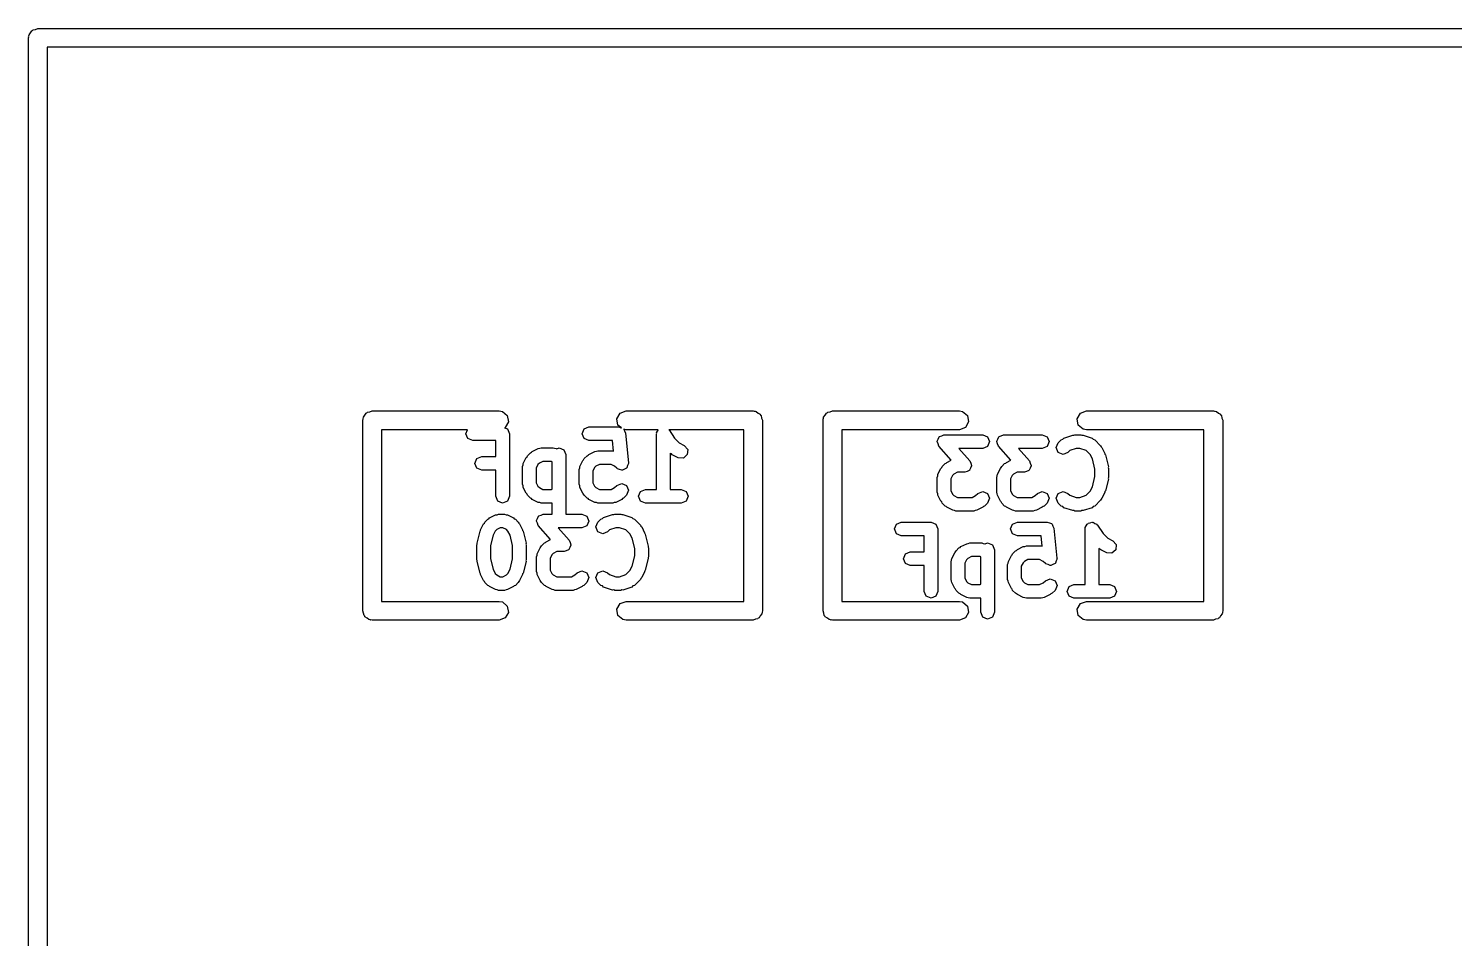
# Model space of a CAD drawing. Extents: x 0.03 to 3.56, y 0.33 to 1.6.
# Drawn here: x 1.8233 to 2.2725, y 1.3095 to 1.5961 of the extents above; entities that cross this region are included whole.
import ezdxf

# ---------------------------------------------------------------- set-up
doc = ezdxf.new("R2010")
doc.units = 0
doc.header["$MEASUREMENT"] = 0
doc.layers.add('BLACK', color=7, linetype='CONTINUOUS')

msp = doc.modelspace()

# ---------------------------------------------------------------- linework, layer by layer
at = {"layer": 'BLACK', "linetype": 'CONTINUOUS'}
for p, q in [((1.82394, 1.59479), (1.82432, 1.59545)), ((1.82432, 1.59545), (1.82457, 1.59554)), ((1.82457, 1.59554), (1.82474, 1.59575)), ((1.82474, 1.59575), (1.8255, 1.59588)), ((1.8255, 1.59588), (1.82622, 1.59614)), ((1.82622, 1.59614), (3.5585, 1.59614)), ((1.82327, 1.59319), (1.82334, 1.59357)), ((1.82327, 0.392402), (1.82327, 1.59319)), ((1.82331, 1.5937), (1.82338, 1.59382)), ((1.82334, 1.59357), (1.82331, 1.5937)), ((1.82338, 1.59382), (1.82345, 1.5942)), ((1.82345, 1.5942), (1.82394, 1.59479)), ((1.82917, 1.59024), (1.82917, 0.395354)), ((3.55555, 1.59024), (1.82917, 1.59024)), ((1.92869, 1.47334), (1.92876, 1.47373)), ((1.92876, 1.47373), (1.92925, 1.47431)), ((1.92925, 1.47431), (1.92964, 1.47498)), ((1.92964, 1.47498), (1.92989, 1.47507)), ((1.92989, 1.47507), (1.93006, 1.47527)), ((1.93006, 1.47527), (1.93081, 1.47541)), ((1.93081, 1.47541), (1.93154, 1.47567)), ((1.93154, 1.47567), (1.97154, 1.47567)), ((1.97154, 1.47567), (1.97255, 1.47549)), ((1.97255, 1.47549), (1.97409, 1.47419)), ((1.97409, 1.47419), (1.97444, 1.4722)), ((2.00863, 1.47323), (2.00964, 1.47498)), ((2.00964, 1.47498), (2.01154, 1.47567)), ((2.01154, 1.47567), (2.05154, 1.47567)), ((2.05154, 1.47567), (2.05192, 1.4756)), ((2.05192, 1.4756), (2.05205, 1.47562)), ((2.05205, 1.47562), (2.05216, 1.47556)), ((2.05216, 1.47556), (2.05255, 1.47549)), ((2.05255, 1.47549), (2.05313, 1.475)), ((2.05313, 1.475), (2.0538, 1.47461)), ((2.0538, 1.47461), (2.05389, 1.47436)), ((2.05389, 1.47436), (2.05409, 1.47419)), ((2.05409, 1.47419), (2.05423, 1.47344)), ((2.07369, 1.47334), (2.07376, 1.47373)), ((2.07376, 1.47373), (2.07425, 1.47431)), ((2.07425, 1.47431), (2.07464, 1.47498)), ((2.07464, 1.47498), (2.07489, 1.47507)), ((2.07489, 1.47507), (2.07506, 1.47527)), ((2.07506, 1.47527), (2.07581, 1.47541)), ((2.07581, 1.47541), (2.07654, 1.47567)), ((2.07654, 1.47567), (2.11654, 1.47567)), ((2.11654, 1.47567), (2.11755, 1.47549)), ((2.11755, 1.47549), (2.11909, 1.47419)), ((2.11909, 1.47419), (2.11944, 1.4722)), ((2.15363, 1.47323), (2.15464, 1.47498)), ((2.15464, 1.47498), (2.15654, 1.47567)), ((2.15654, 1.47567), (2.19654, 1.47567)), ((2.19654, 1.47567), (2.19692, 1.4756)), ((2.19692, 1.4756), (2.19705, 1.47562)), ((2.19705, 1.47562), (2.19716, 1.47556)), ((2.19716, 1.47556), (2.19755, 1.47549)), ((2.19755, 1.47549), (2.19813, 1.475)), ((2.19813, 1.475), (2.1988, 1.47461)), ((2.1988, 1.47461), (2.19889, 1.47436)), ((2.19889, 1.47436), (2.19909, 1.47419)), ((2.19909, 1.47419), (2.19923, 1.47344)), ((1.92858, 1.47272), (1.92865, 1.4731)), ((1.92858, 1.41272), (1.92858, 1.47272)), ((1.92863, 1.47323), (1.92869, 1.47334)), ((1.92865, 1.4731), (1.92863, 1.47323)), ((1.9616, 1.46976), (1.93449, 1.46976)), ((1.93449, 1.46976), (1.93449, 1.41567)), ((1.96108, 1.4685), (1.9616, 1.46976)), ((1.97343, 1.47045), (1.97325, 1.47039)), ((1.97325, 1.47039), (1.97413, 1.47002)), ((1.97444, 1.4722), (1.97343, 1.47045)), ((1.97413, 1.47002), (1.97476, 1.4685)), ((1.99767, 1.4685), (1.9983, 1.47002)), ((1.9983, 1.47002), (1.99982, 1.47065)), ((1.99982, 1.47065), (2.0092, 1.47065)), ((2.00898, 1.47124), (2.00863, 1.47323)), ((2.01008, 1.47031), (2.00898, 1.47124)), ((2.0092, 1.47065), (2.00987, 1.47038)), ((2.00987, 1.47038), (2.01008, 1.47031)), ((2.01154, 1.46976), (2.01077, 1.4699)), ((2.01077, 1.4699), (2.011, 1.46936)), ((2.011, 1.46936), (2.01134, 1.46872)), ((2.02164, 1.46976), (2.01154, 1.46976)), ((2.02116, 1.46893), (2.02151, 1.46945)), ((2.02151, 1.46945), (2.02164, 1.46976)), ((2.04858, 1.46976), (2.02496, 1.46976)), ((2.02496, 1.46976), (2.02506, 1.4697)), ((2.02506, 1.4697), (2.02682, 1.46706)), ((2.04858, 1.41567), (2.04858, 1.46976)), ((2.05423, 1.47344), (2.05449, 1.47272)), ((2.05449, 1.47272), (2.05449, 1.41272)), ((2.07358, 1.47272), (2.07365, 1.4731)), ((2.07358, 1.41272), (2.07358, 1.47272)), ((2.07363, 1.47323), (2.07369, 1.47334)), ((2.07365, 1.4731), (2.07363, 1.47323)), ((2.11654, 1.46976), (2.07949, 1.46976)), ((2.07949, 1.46976), (2.07949, 1.41567)), ((2.11843, 1.47045), (2.11654, 1.46976)), ((2.11944, 1.4722), (2.11843, 1.47045)), ((2.15398, 1.47124), (2.15363, 1.47323)), ((2.15553, 1.46994), (2.15398, 1.47124)), ((2.15654, 1.46976), (2.15553, 1.46994)), ((2.19358, 1.46976), (2.15654, 1.46976)), ((2.19358, 1.41567), (2.19358, 1.46976)), ((2.19923, 1.47344), (2.19949, 1.47272)), ((2.19949, 1.47272), (2.19949, 1.41272)), ((1.96171, 1.46698), (1.96108, 1.4685)), ((1.96323, 1.46635), (1.96171, 1.46698)), ((1.97046, 1.46635), (1.96323, 1.46635)), ((1.97046, 1.46127), (1.97046, 1.46635)), ((1.97476, 1.4685), (1.97476, 1.4488)), ((1.9983, 1.46698), (1.99767, 1.4685)), ((1.99982, 1.46635), (1.9983, 1.46698)), ((2.00725, 1.46635), (1.99982, 1.46635)), ((2.00759, 1.46304), (2.00725, 1.46635)), ((2.01134, 1.46872), (2.01228, 1.45934)), ((2.02112, 1.4685), (2.02121, 1.46871)), ((2.02112, 1.45095), (2.02112, 1.4685)), ((2.02121, 1.46871), (2.02116, 1.46893)), ((2.02682, 1.46706), (2.0283, 1.46558)), ((2.0283, 1.46558), (2.02986, 1.4648)), ((2.02986, 1.4648), (2.03094, 1.46356)), ((2.10953, 1.46615), (2.10987, 1.46683)), ((2.10956, 1.46608), (2.10953, 1.46615)), ((2.10953, 1.466), (2.10956, 1.46608)), ((2.10982, 1.46531), (2.10953, 1.466)), ((2.11006, 1.46459), (2.10982, 1.46531)), ((2.10987, 1.46683), (2.11016, 1.46752)), ((2.11394, 1.46016), (2.11006, 1.46459)), ((2.11016, 1.46752), (2.11023, 1.46755)), ((2.11023, 1.46755), (2.11026, 1.46762)), ((2.11026, 1.46762), (2.11098, 1.46787)), ((2.11098, 1.46787), (2.11168, 1.46815)), ((2.11168, 1.46815), (2.12387, 1.46815)), ((2.12387, 1.46815), (2.12539, 1.46752)), ((2.12539, 1.46752), (2.12602, 1.466)), ((2.12602, 1.466), (2.12539, 1.46448)), ((2.12829, 1.46615), (2.12863, 1.46683)), ((2.12832, 1.46608), (2.12829, 1.46615)), ((2.12829, 1.466), (2.12832, 1.46608)), ((2.12858, 1.46531), (2.12829, 1.466)), ((2.12882, 1.46459), (2.12858, 1.46531)), ((2.12863, 1.46683), (2.12892, 1.46752)), ((2.1327, 1.46016), (2.12882, 1.46459)), ((2.12892, 1.46752), (2.12899, 1.46755)), ((2.12899, 1.46755), (2.12902, 1.46762)), ((2.12902, 1.46762), (2.12974, 1.46787)), ((2.12974, 1.46787), (2.13044, 1.46815)), ((2.13044, 1.46815), (2.14263, 1.46815)), ((2.14263, 1.46815), (2.14415, 1.46752)), ((2.14415, 1.46752), (2.14478, 1.466)), ((2.14478, 1.466), (2.14415, 1.46448)), ((2.14705, 1.46413), (2.14768, 1.46565)), ((2.14768, 1.46565), (2.14862, 1.46659)), ((2.14862, 1.46659), (2.14908, 1.46678)), ((2.14908, 1.46678), (2.14946, 1.46711)), ((2.14946, 1.46711), (2.15227, 1.46804)), ((2.15227, 1.46804), (2.15263, 1.46802)), ((2.15263, 1.46802), (2.15295, 1.46815)), ((2.15295, 1.46815), (2.15483, 1.46815)), ((2.15483, 1.46815), (2.15516, 1.46802)), ((2.15516, 1.46802), (2.15551, 1.46804)), ((2.15551, 1.46804), (2.15832, 1.46711)), ((2.15832, 1.46711), (2.1587, 1.46678)), ((2.1587, 1.46678), (2.15916, 1.46659)), ((2.15916, 1.46659), (2.16104, 1.46471)), ((2.16104, 1.46471), (2.16117, 1.46438)), ((1.9639, 1.45912), (1.96453, 1.46064)), ((1.96453, 1.46064), (1.96605, 1.46127)), ((1.96605, 1.46127), (1.97046, 1.46127)), ((1.97913, 1.45915), (1.98007, 1.46102)), ((1.98007, 1.46102), (1.98034, 1.46126)), ((1.98034, 1.46126), (1.98047, 1.46158)), ((1.98047, 1.46158), (1.98141, 1.46252)), ((1.98141, 1.46252), (1.98174, 1.46266)), ((1.98174, 1.46266), (1.98197, 1.46292)), ((1.98197, 1.46292), (1.98385, 1.46386)), ((1.98385, 1.46386), (1.98435, 1.4639)), ((1.98435, 1.4639), (1.98481, 1.46409)), ((1.98481, 1.46409), (1.98856, 1.46409)), ((1.98856, 1.46409), (1.98902, 1.4639)), ((1.98902, 1.4639), (1.98952, 1.46386)), ((1.98952, 1.46386), (1.98969, 1.46378)), ((1.98969, 1.46378), (1.99044, 1.46409)), ((1.99044, 1.46409), (1.99196, 1.46346)), ((1.99196, 1.46346), (1.99259, 1.46194)), ((1.99259, 1.46194), (1.99259, 1.44315)), ((1.99696, 1.45821), (1.9979, 1.46009)), ((1.9979, 1.46009), (1.99816, 1.46032)), ((1.99816, 1.46032), (1.9983, 1.46064)), ((1.9983, 1.46064), (1.99924, 1.46158)), ((1.99924, 1.46158), (1.99956, 1.46172)), ((1.99956, 1.46172), (1.9998, 1.46198)), ((1.9998, 1.46198), (2.00167, 1.46292)), ((2.00167, 1.46292), (2.00217, 1.46296)), ((2.00217, 1.46296), (2.00263, 1.46315)), ((2.00263, 1.46315), (2.00732, 1.46315)), ((2.00732, 1.46315), (2.00759, 1.46304)), ((2.0255, 1.46229), (2.02542, 1.46238)), ((2.02542, 1.46238), (2.02542, 1.45095)), ((2.02583, 1.46216), (2.0255, 1.46229)), ((2.02606, 1.46189), (2.02583, 1.46216)), ((2.02794, 1.46095), (2.02606, 1.46189)), ((2.02958, 1.46084), (2.02794, 1.46095)), ((2.03082, 1.46191), (2.02958, 1.46084)), ((2.03094, 1.46356), (2.03082, 1.46191)), ((2.11259, 1.45948), (2.11394, 1.46016)), ((2.12387, 1.46385), (2.11641, 1.46385)), ((2.11641, 1.46385), (2.11986, 1.45992)), ((2.12539, 1.46448), (2.12387, 1.46385)), ((2.13135, 1.45948), (2.1327, 1.46016)), ((2.14263, 1.46385), (2.13518, 1.46385)), ((2.13518, 1.46385), (2.13862, 1.45992)), ((2.14415, 1.46448), (2.14263, 1.46385)), ((2.14768, 1.46261), (2.14705, 1.46413)), ((2.1492, 1.46198), (2.14768, 1.46261)), ((2.15072, 1.46261), (2.1492, 1.46198)), ((2.1513, 1.46319), (2.15072, 1.46261)), ((2.1533, 1.46385), (2.1513, 1.46319)), ((2.15448, 1.46385), (2.1533, 1.46385)), ((2.15648, 1.46319), (2.15448, 1.46385)), ((2.15775, 1.46192), (2.15648, 1.46319)), ((2.15843, 1.46056), (2.15775, 1.46192)), ((2.15924, 1.4573), (2.15843, 1.46056)), ((2.16117, 1.46438), (2.16144, 1.46415)), ((2.16144, 1.46415), (2.16238, 1.46228)), ((2.16238, 1.46228), (2.1624, 1.46203)), ((2.1624, 1.46203), (2.16254, 1.46184)), ((2.16254, 1.46184), (2.16348, 1.45808)), ((1.96453, 1.4576), (1.9639, 1.45912)), ((1.96605, 1.45697), (1.96453, 1.4576)), ((1.97046, 1.45697), (1.96605, 1.45697)), ((1.97046, 1.4488), (1.97046, 1.45697)), ((1.97891, 1.45819), (1.9791, 1.45865)), ((1.97891, 1.45256), (1.97891, 1.45819)), ((1.9791, 1.45865), (1.97913, 1.45915)), ((1.98376, 1.45879), (1.98321, 1.45768)), ((1.98321, 1.45768), (1.98321, 1.45306)), ((1.98421, 1.45923), (1.98376, 1.45879)), ((1.98532, 1.45979), (1.98421, 1.45923)), ((1.98805, 1.45979), (1.98532, 1.45979)), ((1.98829, 1.45967), (1.98805, 1.45979)), ((1.98829, 1.45107), (1.98829, 1.45967)), ((1.99673, 1.45725), (1.99692, 1.45771)), ((1.99673, 1.45256), (1.99673, 1.45725)), ((1.99692, 1.45771), (1.99696, 1.45821)), ((2.00159, 1.45785), (2.00103, 1.45674)), ((2.00103, 1.45674), (2.00103, 1.45306)), ((2.00203, 1.45829), (2.00159, 1.45785)), ((2.00314, 1.45885), (2.00203, 1.45829)), ((2.00682, 1.45885), (2.00314, 1.45885)), ((2.00793, 1.45829), (2.00682, 1.45885)), ((2.00862, 1.4576), (2.00793, 1.45829)), ((2.00872, 1.45756), (2.00862, 1.4576)), ((2.00878, 1.45746), (2.00872, 1.45756)), ((2.00947, 1.45725), (2.00878, 1.45746)), ((2.01014, 1.45697), (2.00947, 1.45725)), ((2.01024, 1.45702), (2.01014, 1.45697)), ((2.01035, 1.45698), (2.01024, 1.45702)), ((2.01099, 1.45733), (2.01035, 1.45698)), ((2.01166, 1.4576), (2.01099, 1.45733)), ((2.0117, 1.45771), (2.01166, 1.4576)), ((2.0118, 1.45776), (2.0117, 1.45771)), ((2.01201, 1.45846), (2.0118, 1.45776)), ((2.01229, 1.45912), (2.01201, 1.45846)), ((2.01228, 1.45934), (2.01224, 1.45923)), ((2.01224, 1.45923), (2.01229, 1.45912)), ((2.10972, 1.45521), (2.10975, 1.45571)), ((2.10975, 1.45571), (2.11069, 1.45759)), ((2.11069, 1.45759), (2.11096, 1.45782)), ((2.11096, 1.45782), (2.11109, 1.45814)), ((2.11109, 1.45814), (2.11203, 1.45908)), ((2.11203, 1.45908), (2.11236, 1.45922)), ((2.11236, 1.45922), (2.11259, 1.45948)), ((2.11483, 1.45579), (2.11438, 1.45535)), ((2.11594, 1.45635), (2.11483, 1.45579)), ((2.11824, 1.45635), (2.11594, 1.45635)), ((2.11894, 1.45664), (2.11824, 1.45635)), ((2.11966, 1.45688), (2.11894, 1.45664)), ((2.11969, 1.45695), (2.11966, 1.45688)), ((2.11976, 1.45698), (2.11969, 1.45695)), ((2.12005, 1.45768), (2.11976, 1.45698)), ((2.11986, 1.45992), (2.1201, 1.4592)), ((2.12039, 1.45836), (2.12005, 1.45768)), ((2.1201, 1.4592), (2.12039, 1.4585)), ((2.12039, 1.4585), (2.12036, 1.45843)), ((2.12036, 1.45843), (2.12039, 1.45836)), ((2.12848, 1.45521), (2.12851, 1.45571)), ((2.12851, 1.45571), (2.12945, 1.45759)), ((2.12945, 1.45759), (2.12972, 1.45782)), ((2.12972, 1.45782), (2.12986, 1.45814)), ((2.12986, 1.45814), (2.13079, 1.45908)), ((2.13079, 1.45908), (2.13112, 1.45922)), ((2.13112, 1.45922), (2.13135, 1.45948)), ((2.13359, 1.45579), (2.13314, 1.45535)), ((2.1347, 1.45635), (2.13359, 1.45579)), ((2.137, 1.45635), (2.1347, 1.45635)), ((2.1377, 1.45664), (2.137, 1.45635)), ((2.13842, 1.45688), (2.1377, 1.45664)), ((2.13845, 1.45695), (2.13842, 1.45688)), ((2.13852, 1.45698), (2.13845, 1.45695)), ((2.13881, 1.45768), (2.13852, 1.45698)), ((2.13862, 1.45992), (2.13886, 1.4592)), ((2.13915, 1.45836), (2.13881, 1.45768)), ((2.13886, 1.4592), (2.13915, 1.4585)), ((2.13915, 1.4585), (2.13913, 1.45843)), ((2.13913, 1.45843), (2.13915, 1.45836)), ((2.15924, 1.45501), (2.15924, 1.4573)), ((2.16348, 1.45808), (2.16344, 1.45781)), ((2.16344, 1.45781), (2.16354, 1.45756)), ((2.16354, 1.45756), (2.16354, 1.45475)), ((1.9791, 1.45209), (1.97891, 1.45256)), ((1.97913, 1.4516), (1.9791, 1.45209)), ((1.98007, 1.44972), (1.97913, 1.4516)), ((1.98321, 1.45306), (1.98376, 1.45195)), ((1.98376, 1.45195), (1.98421, 1.45151)), ((1.98421, 1.45151), (1.98532, 1.45095)), ((1.98805, 1.45095), (1.98829, 1.45107)), ((1.99692, 1.45209), (1.99673, 1.45256)), ((1.99696, 1.4516), (1.99692, 1.45209)), ((1.9979, 1.44972), (1.99696, 1.4516)), ((2.00103, 1.45306), (2.00159, 1.45195)), ((2.00159, 1.45195), (2.00203, 1.45151)), ((2.00203, 1.45151), (2.00314, 1.45095)), ((2.00682, 1.45095), (2.00793, 1.45151)), ((2.00793, 1.45151), (2.00862, 1.4522)), ((2.00862, 1.4522), (2.01014, 1.45283)), ((2.01014, 1.45283), (2.01166, 1.4522)), ((2.01166, 1.4522), (2.01229, 1.45068)), ((2.10953, 1.45475), (2.10972, 1.45521)), ((2.10953, 1.45006), (2.10953, 1.45475)), ((2.11438, 1.45535), (2.11383, 1.45424)), ((2.11383, 1.45424), (2.11383, 1.45056)), ((2.12829, 1.45475), (2.12848, 1.45521)), ((2.12829, 1.45006), (2.12829, 1.45475)), ((2.13314, 1.45535), (2.13259, 1.45424)), ((2.13259, 1.45424), (2.13259, 1.45056)), ((2.15775, 1.45039), (2.15843, 1.45175)), ((2.15843, 1.45175), (2.15924, 1.45501)), ((2.16348, 1.45423), (2.16254, 1.45047)), ((2.16354, 1.45475), (2.16344, 1.4545)), ((2.16344, 1.4545), (2.16348, 1.45423)), ((1.97109, 1.44728), (1.97046, 1.4488)), ((1.97261, 1.44665), (1.97109, 1.44728)), ((1.97413, 1.44728), (1.97261, 1.44665)), ((1.97476, 1.4488), (1.97413, 1.44728)), ((1.98034, 1.44949), (1.98007, 1.44972)), ((1.98047, 1.44916), (1.98034, 1.44949)), ((1.98141, 1.44822), (1.98047, 1.44916)), ((1.98174, 1.44809), (1.98141, 1.44822)), ((1.98197, 1.44782), (1.98174, 1.44809)), ((1.98385, 1.44688), (1.98197, 1.44782)), ((1.98435, 1.44685), (1.98385, 1.44688)), ((1.98481, 1.44665), (1.98435, 1.44685)), ((1.98829, 1.44665), (1.98481, 1.44665)), ((1.98532, 1.45095), (1.98805, 1.45095)), ((1.98829, 1.44315), (1.98829, 1.44665)), ((1.99816, 1.44949), (1.9979, 1.44972)), ((1.9983, 1.44916), (1.99816, 1.44949)), ((1.99924, 1.44822), (1.9983, 1.44916)), ((1.99956, 1.44809), (1.99924, 1.44822)), ((1.9998, 1.44782), (1.99956, 1.44809)), ((2.00167, 1.44688), (1.9998, 1.44782)), ((2.00217, 1.44685), (2.00167, 1.44688)), ((2.00263, 1.44665), (2.00217, 1.44685)), ((2.00732, 1.44665), (2.00263, 1.44665)), ((2.00314, 1.45095), (2.00682, 1.45095)), ((2.00779, 1.44685), (2.00732, 1.44665)), ((2.00829, 1.44688), (2.00779, 1.44685)), ((2.01016, 1.44782), (2.00829, 1.44688)), ((2.01039, 1.44809), (2.01016, 1.44782)), ((2.01072, 1.44822), (2.01039, 1.44809)), ((2.01166, 1.44916), (2.01072, 1.44822)), ((2.01229, 1.45068), (2.01166, 1.44916)), ((2.01549, 1.4488), (2.01612, 1.45032)), ((2.01612, 1.44728), (2.01549, 1.4488)), ((2.01612, 1.45032), (2.01764, 1.45095)), ((2.01764, 1.44665), (2.01612, 1.44728)), ((2.01764, 1.45095), (2.02112, 1.45095)), ((2.0289, 1.44665), (2.01764, 1.44665)), ((2.02542, 1.45095), (2.0289, 1.45095)), ((2.0289, 1.45095), (2.03042, 1.45032)), ((2.03042, 1.44728), (2.0289, 1.44665)), ((2.03042, 1.45032), (2.03105, 1.4488)), ((2.03105, 1.4488), (2.03042, 1.44728)), ((2.10972, 1.44959), (2.10953, 1.45006)), ((2.10975, 1.4491), (2.10972, 1.44959)), ((2.11069, 1.44722), (2.10975, 1.4491)), ((2.11096, 1.44699), (2.11069, 1.44722)), ((2.11109, 1.44666), (2.11096, 1.44699)), ((2.11203, 1.44572), (2.11109, 1.44666)), ((2.11383, 1.45056), (2.11438, 1.44945)), ((2.11438, 1.44945), (2.11483, 1.44901)), ((2.11483, 1.44901), (2.11594, 1.44845)), ((2.11594, 1.44845), (2.12055, 1.44845)), ((2.12055, 1.44845), (2.12166, 1.44901)), ((2.12166, 1.44901), (2.12235, 1.4497)), ((2.12235, 1.4497), (2.12387, 1.45033)), ((2.12387, 1.45033), (2.12539, 1.4497)), ((2.12539, 1.44666), (2.12445, 1.44572)), ((2.12539, 1.4497), (2.12602, 1.44818)), ((2.12602, 1.44818), (2.12539, 1.44666)), ((2.12848, 1.44959), (2.12829, 1.45006)), ((2.12851, 1.4491), (2.12848, 1.44959)), ((2.12945, 1.44722), (2.12851, 1.4491)), ((2.12972, 1.44699), (2.12945, 1.44722)), ((2.12986, 1.44666), (2.12972, 1.44699)), ((2.13079, 1.44572), (2.12986, 1.44666)), ((2.13259, 1.45056), (2.13314, 1.44945)), ((2.13314, 1.44945), (2.13359, 1.44901)), ((2.13359, 1.44901), (2.1347, 1.44845)), ((2.1347, 1.44845), (2.13931, 1.44845)), ((2.13931, 1.44845), (2.14042, 1.44901)), ((2.14042, 1.44901), (2.14111, 1.4497)), ((2.14111, 1.4497), (2.14263, 1.45033)), ((2.14263, 1.45033), (2.14415, 1.4497)), ((2.14415, 1.44666), (2.14322, 1.44572)), ((2.14415, 1.4497), (2.14478, 1.44818)), ((2.14478, 1.44818), (2.14415, 1.44666)), ((2.14705, 1.44818), (2.14768, 1.4497)), ((2.14768, 1.44666), (2.14705, 1.44818)), ((2.14768, 1.4497), (2.1492, 1.45033)), ((2.14862, 1.44572), (2.14768, 1.44666)), ((2.1492, 1.45033), (2.15072, 1.4497)), ((2.15072, 1.4497), (2.1513, 1.44912)), ((2.1513, 1.44912), (2.1533, 1.44845)), ((2.1533, 1.44845), (2.15448, 1.44845)), ((2.15448, 1.44845), (2.15648, 1.44912)), ((2.15648, 1.44912), (2.15775, 1.45039)), ((2.16104, 1.4476), (2.15916, 1.44572)), ((2.16117, 1.44793), (2.16104, 1.4476)), ((2.16144, 1.44816), (2.16117, 1.44793)), ((2.16238, 1.45003), (2.16144, 1.44816)), ((2.1624, 1.45028), (2.16238, 1.45003)), ((2.16254, 1.45047), (2.1624, 1.45028)), ((1.96853, 1.44199), (1.9704, 1.44293)), ((1.9704, 1.44293), (1.9709, 1.44296)), ((1.9709, 1.44296), (1.97137, 1.44315)), ((1.97137, 1.44315), (1.97324, 1.44315)), ((1.97324, 1.44315), (1.9737, 1.44296)), ((1.9737, 1.44296), (1.9742, 1.44293)), ((1.9742, 1.44293), (1.97608, 1.44199)), ((1.98363, 1.44183), (1.98392, 1.44252)), ((1.98392, 1.44252), (1.98399, 1.44255)), ((1.98399, 1.44255), (1.98402, 1.44262)), ((1.98402, 1.44262), (1.98474, 1.44287)), ((1.98474, 1.44287), (1.98544, 1.44315)), ((1.98544, 1.44315), (1.98829, 1.44315)), ((1.99259, 1.44315), (1.99763, 1.44315)), ((1.99763, 1.44315), (1.99915, 1.44252)), ((1.99915, 1.44252), (1.99978, 1.441)), ((2.00408, 1.44178), (2.00446, 1.44211)), ((2.00446, 1.44211), (2.00727, 1.44304)), ((2.00727, 1.44304), (2.00763, 1.44302)), ((2.00763, 1.44302), (2.00795, 1.44315)), ((2.00795, 1.44315), (2.00983, 1.44315)), ((2.00983, 1.44315), (2.01016, 1.44302)), ((2.01016, 1.44302), (2.01051, 1.44304)), ((2.01051, 1.44304), (2.01332, 1.44211)), ((2.01332, 1.44211), (2.0137, 1.44178)), ((2.11236, 1.44559), (2.11203, 1.44572)), ((2.11259, 1.44532), (2.11236, 1.44559)), ((2.11447, 1.44438), (2.11259, 1.44532)), ((2.11497, 1.44435), (2.11447, 1.44438)), ((2.11543, 1.44415), (2.11497, 1.44435)), ((2.12106, 1.44415), (2.11543, 1.44415)), ((2.12152, 1.44435), (2.12106, 1.44415)), ((2.12202, 1.44438), (2.12152, 1.44435)), ((2.12389, 1.44532), (2.12202, 1.44438)), ((2.12413, 1.44559), (2.12389, 1.44532)), ((2.12445, 1.44572), (2.12413, 1.44559)), ((2.13112, 1.44559), (2.13079, 1.44572)), ((2.13135, 1.44532), (2.13112, 1.44559)), ((2.13323, 1.44438), (2.13135, 1.44532)), ((2.13373, 1.44435), (2.13323, 1.44438)), ((2.13419, 1.44415), (2.13373, 1.44435)), ((2.13982, 1.44415), (2.13419, 1.44415)), ((2.14028, 1.44435), (2.13982, 1.44415)), ((2.14078, 1.44438), (2.14028, 1.44435)), ((2.14266, 1.44532), (2.14078, 1.44438)), ((2.14289, 1.44559), (2.14266, 1.44532)), ((2.14322, 1.44572), (2.14289, 1.44559)), ((2.14908, 1.44553), (2.14862, 1.44572)), ((2.14946, 1.4452), (2.14908, 1.44553)), ((2.15227, 1.44426), (2.14946, 1.4452)), ((2.15263, 1.44429), (2.15227, 1.44426)), ((2.15295, 1.44415), (2.15263, 1.44429)), ((2.15483, 1.44415), (2.15295, 1.44415)), ((2.15516, 1.44429), (2.15483, 1.44415)), ((2.15551, 1.44426), (2.15516, 1.44429)), ((2.15832, 1.4452), (2.15551, 1.44426)), ((2.1587, 1.44553), (2.15832, 1.4452)), ((2.15916, 1.44572), (2.1587, 1.44553)), ((1.96459, 1.43402), (1.96553, 1.43777)), ((1.96553, 1.43777), (1.96567, 1.43797)), ((1.96567, 1.43797), (1.96569, 1.43821)), ((1.96569, 1.43821), (1.96663, 1.44009)), ((1.96663, 1.44009), (1.9669, 1.44032)), ((1.9669, 1.44032), (1.96703, 1.44065)), ((1.96703, 1.44065), (1.96797, 1.44159)), ((1.96797, 1.44159), (1.9683, 1.44172)), ((1.9683, 1.44172), (1.96853, 1.44199)), ((1.97032, 1.43785), (1.96964, 1.4365)), ((1.97076, 1.4383), (1.97032, 1.43785)), ((1.97187, 1.43885), (1.97076, 1.4383)), ((1.97274, 1.43885), (1.97187, 1.43885)), ((1.97385, 1.4383), (1.97274, 1.43885)), ((1.97429, 1.43785), (1.97385, 1.4383)), ((1.97497, 1.4365), (1.97429, 1.43785)), ((1.97608, 1.44199), (1.97631, 1.44172)), ((1.97631, 1.44172), (1.97664, 1.44159)), ((1.97664, 1.44159), (1.97758, 1.44065)), ((1.97758, 1.44065), (1.97771, 1.44032)), ((1.97771, 1.44032), (1.97798, 1.44009)), ((1.97798, 1.44009), (1.97892, 1.43821)), ((1.97892, 1.43821), (1.97894, 1.43797)), ((1.97894, 1.43797), (1.97908, 1.43777)), ((1.97908, 1.43777), (1.98002, 1.43402)), ((1.98329, 1.44115), (1.98363, 1.44183)), ((1.98332, 1.44108), (1.98329, 1.44115)), ((1.98329, 1.441), (1.98332, 1.44108)), ((1.98358, 1.44031), (1.98329, 1.441)), ((1.98382, 1.43959), (1.98358, 1.44031)), ((1.9877, 1.43516), (1.98382, 1.43959)), ((1.99763, 1.43885), (1.99018, 1.43885)), ((1.99018, 1.43885), (1.99362, 1.43492)), ((1.99915, 1.43948), (1.99763, 1.43885)), ((1.99978, 1.441), (1.99915, 1.43948)), ((2.00205, 1.43913), (2.00268, 1.44065)), ((2.00268, 1.43761), (2.00205, 1.43913)), ((2.00268, 1.44065), (2.00362, 1.44159)), ((2.0042, 1.43698), (2.00268, 1.43761)), ((2.00362, 1.44159), (2.00408, 1.44178)), ((2.00572, 1.43761), (2.0042, 1.43698)), ((2.0063, 1.43819), (2.00572, 1.43761)), ((2.0083, 1.43885), (2.0063, 1.43819)), ((2.00948, 1.43885), (2.0083, 1.43885)), ((2.01148, 1.43819), (2.00948, 1.43885)), ((2.01275, 1.43692), (2.01148, 1.43819)), ((2.0137, 1.44178), (2.01416, 1.44159)), ((2.01416, 1.44159), (2.01604, 1.43971)), ((2.01604, 1.43971), (2.01617, 1.43938)), ((2.01617, 1.43938), (2.01644, 1.43915)), ((2.01644, 1.43915), (2.01738, 1.43728)), ((2.09608, 1.4385), (2.09671, 1.44002)), ((2.09671, 1.43698), (2.09608, 1.4385)), ((2.09671, 1.44002), (2.09823, 1.44065)), ((2.09823, 1.44065), (2.10761, 1.44065)), ((2.10761, 1.44065), (2.10913, 1.44002)), ((2.10913, 1.44002), (2.10976, 1.4385)), ((2.10976, 1.4385), (2.10976, 1.4188)), ((2.13267, 1.4385), (2.1333, 1.44002)), ((2.1333, 1.43698), (2.13267, 1.4385)), ((2.1333, 1.44002), (2.13482, 1.44065)), ((2.13482, 1.44065), (2.1442, 1.44065)), ((2.1442, 1.44065), (2.14487, 1.44038)), ((2.14487, 1.44038), (2.14556, 1.44017)), ((2.14556, 1.44017), (2.14561, 1.44007)), ((2.14561, 1.44007), (2.14572, 1.44002)), ((2.14572, 1.44002), (2.146, 1.43936)), ((2.146, 1.43936), (2.14634, 1.43872)), ((2.14634, 1.43872), (2.14728, 1.42934)), ((2.15612, 1.4385), (2.15621, 1.43871)), ((2.15612, 1.42095), (2.15612, 1.4385)), ((2.15616, 1.43893), (2.15651, 1.43945)), ((2.15621, 1.43871), (2.15616, 1.43893)), ((2.15651, 1.43945), (2.15675, 1.44002)), ((2.15675, 1.44002), (2.15696, 1.44011)), ((2.15696, 1.44011), (2.15708, 1.44029)), ((2.15708, 1.44029), (2.15769, 1.44042)), ((2.15769, 1.44042), (2.15827, 1.44065)), ((2.15827, 1.44065), (2.15848, 1.44057)), ((2.15848, 1.44057), (2.15869, 1.44061)), ((2.15869, 1.44061), (2.15921, 1.44026)), ((2.15921, 1.44026), (2.15979, 1.44002)), ((2.15979, 1.44002), (2.15988, 1.43982)), ((2.15988, 1.43982), (2.16006, 1.4397)), ((2.16006, 1.4397), (2.16182, 1.43706)), ((1.96453, 1.4335), (1.96463, 1.43375)), ((1.96453, 1.42881), (1.96453, 1.4335)), ((1.96463, 1.43375), (1.96459, 1.43402)), ((1.96964, 1.4365), (1.96883, 1.43324)), ((1.96883, 1.43324), (1.96883, 1.42907)), ((1.97578, 1.43324), (1.97497, 1.4365)), ((1.97578, 1.42907), (1.97578, 1.43324)), ((1.98002, 1.43402), (1.97998, 1.43375)), ((1.97998, 1.43375), (1.98008, 1.4335)), ((1.98008, 1.4335), (1.98008, 1.42881)), ((1.98472, 1.43282), (1.98486, 1.43314)), ((1.98486, 1.43314), (1.98579, 1.43408)), ((1.98579, 1.43408), (1.98612, 1.43422)), ((1.98612, 1.43422), (1.98635, 1.43448)), ((1.98635, 1.43448), (1.9877, 1.43516)), ((1.99362, 1.43492), (1.99386, 1.4342)), ((1.99415, 1.43336), (1.99381, 1.43268)), ((1.99386, 1.4342), (1.99415, 1.4335)), ((1.99415, 1.4335), (1.99413, 1.43343)), ((1.99413, 1.43343), (1.99415, 1.43336)), ((2.01343, 1.43556), (2.01275, 1.43692)), ((2.01424, 1.4323), (2.01343, 1.43556)), ((2.01738, 1.43728), (2.0174, 1.43703)), ((2.0174, 1.43703), (2.01754, 1.43684)), ((2.01754, 1.43684), (2.01848, 1.43308)), ((2.01848, 1.43308), (2.01844, 1.43281)), ((2.09823, 1.43635), (2.09671, 1.43698)), ((2.10546, 1.43635), (2.09823, 1.43635)), ((2.10546, 1.43127), (2.10546, 1.43635)), ((2.11697, 1.43292), (2.11885, 1.43386)), ((2.11885, 1.43386), (2.11935, 1.4339)), ((2.11935, 1.4339), (2.11981, 1.43409)), ((2.11981, 1.43409), (2.12356, 1.43409)), ((2.12356, 1.43409), (2.12402, 1.4339)), ((2.12402, 1.4339), (2.12452, 1.43386)), ((2.12452, 1.43386), (2.12469, 1.43378)), ((2.12469, 1.43378), (2.12544, 1.43409)), ((2.12544, 1.43409), (2.12696, 1.43346)), ((2.12696, 1.43346), (2.12759, 1.43194)), ((2.13482, 1.43635), (2.1333, 1.43698)), ((2.14225, 1.43635), (2.13482, 1.43635)), ((2.13717, 1.43296), (2.13763, 1.43315)), ((2.13763, 1.43315), (2.14232, 1.43315)), ((2.14259, 1.43304), (2.14225, 1.43635)), ((2.14232, 1.43315), (2.14259, 1.43304)), ((2.16182, 1.43706), (2.1633, 1.43558)), ((2.1633, 1.43558), (2.16486, 1.4348)), ((2.16486, 1.4348), (2.16594, 1.43356)), ((2.16594, 1.43356), (2.16582, 1.43191)), ((1.96463, 1.42856), (1.96453, 1.42881)), ((1.96883, 1.42907), (1.96964, 1.42581)), ((1.97497, 1.42581), (1.97578, 1.42907)), ((1.98008, 1.42881), (1.97998, 1.42856)), ((1.98329, 1.42975), (1.98348, 1.43021)), ((1.98329, 1.42506), (1.98329, 1.42975)), ((1.98348, 1.43021), (1.98351, 1.43071)), ((1.98351, 1.43071), (1.98445, 1.43259)), ((1.98445, 1.43259), (1.98472, 1.43282)), ((1.98814, 1.43035), (1.98759, 1.42924)), ((1.98759, 1.42924), (1.98759, 1.42556)), ((1.98859, 1.43079), (1.98814, 1.43035)), ((1.9897, 1.43135), (1.98859, 1.43079)), ((1.992, 1.43135), (1.9897, 1.43135)), ((1.9927, 1.43164), (1.992, 1.43135)), ((1.99342, 1.43188), (1.9927, 1.43164)), ((1.99345, 1.43195), (1.99342, 1.43188)), ((1.99352, 1.43198), (1.99345, 1.43195)), ((1.99381, 1.43268), (1.99352, 1.43198)), ((2.01343, 1.42675), (2.01424, 1.43001)), ((2.01424, 1.43001), (2.01424, 1.4323)), ((2.01848, 1.42923), (2.01754, 1.42547)), ((2.01844, 1.43281), (2.01854, 1.43256)), ((2.01854, 1.42975), (2.01844, 1.4295)), ((2.01844, 1.4295), (2.01848, 1.42923)), ((2.01854, 1.43256), (2.01854, 1.42975)), ((2.0989, 1.42912), (2.09953, 1.43064)), ((2.09953, 1.4276), (2.0989, 1.42912)), ((2.09953, 1.43064), (2.10105, 1.43127)), ((2.10105, 1.43127), (2.10546, 1.43127)), ((2.11391, 1.42819), (2.1141, 1.42865)), ((2.1141, 1.42865), (2.11413, 1.42915)), ((2.11413, 1.42915), (2.11507, 1.43102)), ((2.11507, 1.43102), (2.11534, 1.43126)), ((2.11534, 1.43126), (2.11547, 1.43158)), ((2.11547, 1.43158), (2.11641, 1.43252)), ((2.11641, 1.43252), (2.11674, 1.43266)), ((2.11674, 1.43266), (2.11697, 1.43292)), ((2.11876, 1.42879), (2.11821, 1.42768)), ((2.11921, 1.42923), (2.11876, 1.42879)), ((2.12032, 1.42979), (2.11921, 1.42923)), ((2.12305, 1.42979), (2.12032, 1.42979)), ((2.12329, 1.42967), (2.12305, 1.42979)), ((2.12329, 1.42107), (2.12329, 1.42967)), ((2.12759, 1.43194), (2.12759, 1.41224)), ((2.13196, 1.42821), (2.1329, 1.43009)), ((2.1329, 1.43009), (2.13316, 1.43032)), ((2.13316, 1.43032), (2.1333, 1.43064)), ((2.1333, 1.43064), (2.13424, 1.43158)), ((2.13424, 1.43158), (2.13456, 1.43172)), ((2.13456, 1.43172), (2.1348, 1.43198)), ((2.1348, 1.43198), (2.13667, 1.43292)), ((2.13667, 1.43292), (2.13717, 1.43296)), ((2.13814, 1.42885), (2.13703, 1.42829)), ((2.14182, 1.42885), (2.13814, 1.42885)), ((2.14293, 1.42829), (2.14182, 1.42885)), ((2.14729, 1.42912), (2.14701, 1.42846)), ((2.14728, 1.42934), (2.14724, 1.42923)), ((2.14724, 1.42923), (2.14729, 1.42912)), ((2.1605, 1.43229), (2.16042, 1.43238)), ((2.16042, 1.43238), (2.16042, 1.42095)), ((2.16083, 1.43216), (2.1605, 1.43229)), ((2.16106, 1.43189), (2.16083, 1.43216)), ((2.16294, 1.43095), (2.16106, 1.43189)), ((2.16458, 1.43084), (2.16294, 1.43095)), ((2.16582, 1.43191), (2.16458, 1.43084)), ((1.96459, 1.42829), (1.96463, 1.42856)), ((1.96553, 1.42454), (1.96459, 1.42829)), ((1.96567, 1.42434), (1.96553, 1.42454)), ((1.96569, 1.4241), (1.96567, 1.42434)), ((1.96663, 1.42222), (1.96569, 1.4241)), ((1.96964, 1.42581), (1.97032, 1.42445)), ((1.97032, 1.42445), (1.97076, 1.42401)), ((1.97385, 1.42401), (1.97429, 1.42445)), ((1.97429, 1.42445), (1.97497, 1.42581)), ((1.97892, 1.4241), (1.97798, 1.42222)), ((1.97894, 1.42434), (1.97892, 1.4241)), ((1.97908, 1.42454), (1.97894, 1.42434)), ((1.98002, 1.42829), (1.97908, 1.42454)), ((1.97998, 1.42856), (1.98002, 1.42829)), ((1.98348, 1.42459), (1.98329, 1.42506)), ((1.98351, 1.4241), (1.98348, 1.42459)), ((1.98445, 1.42222), (1.98351, 1.4241)), ((1.98759, 1.42556), (1.98814, 1.42445)), ((1.98814, 1.42445), (1.98859, 1.42401)), ((1.99542, 1.42401), (1.99611, 1.4247)), ((1.99611, 1.4247), (1.99763, 1.42533)), ((1.99763, 1.42533), (1.99915, 1.4247)), ((1.99915, 1.4247), (1.99978, 1.42318)), ((2.00205, 1.42318), (2.00268, 1.4247)), ((2.00268, 1.4247), (2.0042, 1.42533)), ((2.0042, 1.42533), (2.00572, 1.4247)), ((2.00572, 1.4247), (2.0063, 1.42412)), ((2.0063, 1.42412), (2.0083, 1.42345)), ((2.00948, 1.42345), (2.01148, 1.42412)), ((2.01148, 1.42412), (2.01275, 1.42539)), ((2.01275, 1.42539), (2.01343, 1.42675)), ((2.01738, 1.42503), (2.01644, 1.42316)), ((2.0174, 1.42528), (2.01738, 1.42503)), ((2.01754, 1.42547), (2.0174, 1.42528)), ((2.10105, 1.42697), (2.09953, 1.4276)), ((2.10546, 1.42697), (2.10105, 1.42697)), ((2.10546, 1.4188), (2.10546, 1.42697)), ((2.11391, 1.42256), (2.11391, 1.42819)), ((2.11821, 1.42768), (2.11821, 1.42306)), ((2.13173, 1.42725), (2.13192, 1.42771)), ((2.13173, 1.42256), (2.13173, 1.42725)), ((2.13192, 1.42771), (2.13196, 1.42821)), ((2.13659, 1.42785), (2.13603, 1.42674)), ((2.13603, 1.42674), (2.13603, 1.42306)), ((2.13703, 1.42829), (2.13659, 1.42785)), ((2.14362, 1.4276), (2.14293, 1.42829)), ((2.14372, 1.42756), (2.14362, 1.4276)), ((2.14378, 1.42746), (2.14372, 1.42756)), ((2.14447, 1.42725), (2.14378, 1.42746)), ((2.14514, 1.42697), (2.14447, 1.42725)), ((2.14524, 1.42702), (2.14514, 1.42697)), ((2.14535, 1.42698), (2.14524, 1.42702)), ((2.14599, 1.42733), (2.14535, 1.42698)), ((2.14666, 1.4276), (2.14599, 1.42733)), ((2.1467, 1.42771), (2.14666, 1.4276)), ((2.1468, 1.42776), (2.1467, 1.42771)), ((2.14701, 1.42846), (2.1468, 1.42776)), ((1.9669, 1.42199), (1.96663, 1.42222)), ((1.96703, 1.42166), (1.9669, 1.42199)), ((1.96797, 1.42072), (1.96703, 1.42166)), ((1.9683, 1.42059), (1.96797, 1.42072)), ((1.96853, 1.42032), (1.9683, 1.42059)), ((1.9704, 1.41938), (1.96853, 1.42032)), ((1.97076, 1.42401), (1.97187, 1.42345)), ((1.97187, 1.42345), (1.97274, 1.42345)), ((1.97274, 1.42345), (1.97385, 1.42401)), ((1.97608, 1.42032), (1.9742, 1.41938)), ((1.97631, 1.42059), (1.97608, 1.42032)), ((1.97664, 1.42072), (1.97631, 1.42059)), ((1.97758, 1.42166), (1.97664, 1.42072)), ((1.97771, 1.42199), (1.97758, 1.42166)), ((1.97798, 1.42222), (1.97771, 1.42199)), ((1.98472, 1.42199), (1.98445, 1.42222)), ((1.98486, 1.42166), (1.98472, 1.42199)), ((1.98579, 1.42072), (1.98486, 1.42166)), ((1.98612, 1.42059), (1.98579, 1.42072)), ((1.98635, 1.42032), (1.98612, 1.42059)), ((1.98823, 1.41938), (1.98635, 1.42032)), ((1.98859, 1.42401), (1.9897, 1.42345)), ((1.9897, 1.42345), (1.99431, 1.42345)), ((1.99431, 1.42345), (1.99542, 1.42401)), ((1.99766, 1.42032), (1.99578, 1.41938)), ((1.99789, 1.42059), (1.99766, 1.42032)), ((1.99822, 1.42072), (1.99789, 1.42059)), ((1.99915, 1.42166), (1.99822, 1.42072)), ((1.99978, 1.42318), (1.99915, 1.42166)), ((2.00268, 1.42166), (2.00205, 1.42318)), ((2.00362, 1.42072), (2.00268, 1.42166)), ((2.00408, 1.42053), (2.00362, 1.42072)), ((2.00446, 1.4202), (2.00408, 1.42053)), ((2.00727, 1.41926), (2.00446, 1.4202)), ((2.0083, 1.42345), (2.00948, 1.42345)), ((2.01332, 1.4202), (2.01051, 1.41926)), ((2.0137, 1.42053), (2.01332, 1.4202)), ((2.01416, 1.42072), (2.0137, 1.42053)), ((2.01604, 1.4226), (2.01416, 1.42072)), ((2.01617, 1.42293), (2.01604, 1.4226)), ((2.01644, 1.42316), (2.01617, 1.42293)), ((2.1141, 1.42209), (2.11391, 1.42256)), ((2.11413, 1.4216), (2.1141, 1.42209)), ((2.11507, 1.41972), (2.11413, 1.4216)), ((2.11534, 1.41949), (2.11507, 1.41972)), ((2.11821, 1.42306), (2.11876, 1.42195)), ((2.11876, 1.42195), (2.11921, 1.42151)), ((2.11921, 1.42151), (2.12032, 1.42095)), ((2.12032, 1.42095), (2.12305, 1.42095)), ((2.12305, 1.42095), (2.12329, 1.42107)), ((2.13192, 1.42209), (2.13173, 1.42256)), ((2.13196, 1.4216), (2.13192, 1.42209)), ((2.1329, 1.41972), (2.13196, 1.4216)), ((2.13316, 1.41949), (2.1329, 1.41972)), ((2.13603, 1.42306), (2.13659, 1.42195)), ((2.13659, 1.42195), (2.13703, 1.42151)), ((2.13703, 1.42151), (2.13814, 1.42095)), ((2.13814, 1.42095), (2.14182, 1.42095)), ((2.14182, 1.42095), (2.14293, 1.42151)), ((2.14293, 1.42151), (2.14362, 1.4222)), ((2.14362, 1.4222), (2.14514, 1.42283)), ((2.14514, 1.42283), (2.14666, 1.4222)), ((2.14666, 1.4222), (2.14729, 1.42068)), ((2.14729, 1.42068), (2.14666, 1.41916)), ((2.15049, 1.4188), (2.15112, 1.42032)), ((2.15112, 1.42032), (2.15264, 1.42095)), ((2.15264, 1.42095), (2.15612, 1.42095)), ((2.16042, 1.42095), (2.1639, 1.42095)), ((2.1639, 1.42095), (2.16542, 1.42032)), ((2.16542, 1.42032), (2.16605, 1.4188)), ((1.93449, 1.41567), (1.97154, 1.41567)), ((1.9709, 1.41935), (1.9704, 1.41938)), ((1.97137, 1.41915), (1.9709, 1.41935)), ((1.97324, 1.41915), (1.97137, 1.41915)), ((1.97154, 1.41567), (1.97255, 1.41549)), ((1.97255, 1.41549), (1.97409, 1.41419)), ((1.9737, 1.41935), (1.97324, 1.41915)), ((1.9742, 1.41938), (1.9737, 1.41935)), ((1.98873, 1.41935), (1.98823, 1.41938)), ((1.98919, 1.41915), (1.98873, 1.41935)), ((1.99482, 1.41915), (1.98919, 1.41915)), ((1.99528, 1.41935), (1.99482, 1.41915)), ((1.99578, 1.41938), (1.99528, 1.41935)), ((2.00763, 1.41929), (2.00727, 1.41926)), ((2.00795, 1.41915), (2.00763, 1.41929)), ((2.00983, 1.41915), (2.00795, 1.41915)), ((2.00964, 1.41498), (2.01154, 1.41567)), ((2.01016, 1.41929), (2.00983, 1.41915)), ((2.01051, 1.41926), (2.01016, 1.41929)), ((2.01154, 1.41567), (2.04858, 1.41567)), ((2.07949, 1.41567), (2.11654, 1.41567)), ((2.10609, 1.41728), (2.10546, 1.4188)), ((2.10761, 1.41665), (2.10609, 1.41728)), ((2.10913, 1.41728), (2.10761, 1.41665)), ((2.10976, 1.4188), (2.10913, 1.41728)), ((2.11547, 1.41916), (2.11534, 1.41949)), ((2.11641, 1.41822), (2.11547, 1.41916)), ((2.11674, 1.41809), (2.11641, 1.41822)), ((2.11654, 1.41567), (2.11755, 1.41549)), ((2.11697, 1.41782), (2.11674, 1.41809)), ((2.11885, 1.41688), (2.11697, 1.41782)), ((2.11755, 1.41549), (2.11909, 1.41419)), ((2.11935, 1.41685), (2.11885, 1.41688)), ((2.11981, 1.41665), (2.11935, 1.41685)), ((2.12329, 1.41665), (2.11981, 1.41665)), ((2.12329, 1.41224), (2.12329, 1.41665)), ((2.1333, 1.41916), (2.13316, 1.41949)), ((2.13424, 1.41822), (2.1333, 1.41916)), ((2.13456, 1.41809), (2.13424, 1.41822)), ((2.1348, 1.41782), (2.13456, 1.41809)), ((2.13667, 1.41688), (2.1348, 1.41782)), ((2.13717, 1.41685), (2.13667, 1.41688)), ((2.13763, 1.41665), (2.13717, 1.41685)), ((2.14232, 1.41665), (2.13763, 1.41665)), ((2.14279, 1.41685), (2.14232, 1.41665)), ((2.14329, 1.41688), (2.14279, 1.41685)), ((2.14516, 1.41782), (2.14329, 1.41688)), ((2.14539, 1.41809), (2.14516, 1.41782)), ((2.14572, 1.41822), (2.14539, 1.41809)), ((2.14666, 1.41916), (2.14572, 1.41822)), ((2.15112, 1.41728), (2.15049, 1.4188)), ((2.15264, 1.41665), (2.15112, 1.41728)), ((2.1639, 1.41665), (2.15264, 1.41665)), ((2.15464, 1.41498), (2.15654, 1.41567)), ((2.15654, 1.41567), (2.19358, 1.41567)), ((2.16542, 1.41728), (2.1639, 1.41665)), ((2.16605, 1.4188), (2.16542, 1.41728)), ((1.92885, 1.412), (1.92858, 1.41272)), ((1.92898, 1.41124), (1.92885, 1.412)), ((1.92918, 1.41107), (1.92898, 1.41124)), ((1.92927, 1.41082), (1.92918, 1.41107)), ((1.92994, 1.41043), (1.92927, 1.41082)), ((1.97444, 1.4122), (1.97343, 1.41045)), ((1.97409, 1.41419), (1.97444, 1.4122)), ((2.00863, 1.41323), (2.00964, 1.41498)), ((2.00898, 1.41124), (2.00863, 1.41323)), ((2.01053, 1.40994), (2.00898, 1.41124)), ((2.05382, 1.41112), (2.05343, 1.41045)), ((2.05431, 1.41171), (2.05382, 1.41112)), ((2.05438, 1.41209), (2.05431, 1.41171)), ((2.05444, 1.4122), (2.05438, 1.41209)), ((2.05449, 1.41272), (2.05442, 1.41233)), ((2.05442, 1.41233), (2.05444, 1.4122)), ((2.07385, 1.412), (2.07358, 1.41272)), ((2.07398, 1.41124), (2.07385, 1.412)), ((2.07418, 1.41107), (2.07398, 1.41124)), ((2.07427, 1.41082), (2.07418, 1.41107)), ((2.07494, 1.41043), (2.07427, 1.41082)), ((2.11944, 1.4122), (2.11843, 1.41045)), ((2.11909, 1.41419), (2.11944, 1.4122)), ((2.12392, 1.41072), (2.12329, 1.41224)), ((2.12544, 1.41009), (2.12392, 1.41072)), ((2.12696, 1.41072), (2.12544, 1.41009)), ((2.12759, 1.41224), (2.12696, 1.41072)), ((2.15363, 1.41323), (2.15464, 1.41498)), ((2.15398, 1.41124), (2.15363, 1.41323)), ((2.15553, 1.40994), (2.15398, 1.41124)), ((2.19882, 1.41112), (2.19843, 1.41045)), ((2.19931, 1.41171), (2.19882, 1.41112)), ((2.19938, 1.41209), (2.19931, 1.41171)), ((2.19944, 1.4122), (2.19938, 1.41209)), ((2.19949, 1.41272), (2.19942, 1.41233)), ((2.19942, 1.41233), (2.19944, 1.4122)), ((1.93053, 1.40994), (1.92994, 1.41043)), ((1.93091, 1.40987), (1.93053, 1.40994)), ((1.93102, 1.40981), (1.93091, 1.40987)), ((1.93115, 1.40983), (1.93102, 1.40981)), ((1.93154, 1.40976), (1.93115, 1.40983)), ((1.97154, 1.40976), (1.93154, 1.40976)), ((1.97343, 1.41045), (1.97154, 1.40976)), ((2.01154, 1.40976), (2.01053, 1.40994)), ((2.05154, 1.40976), (2.01154, 1.40976)), ((2.05226, 1.41003), (2.05154, 1.40976)), ((2.05301, 1.41016), (2.05226, 1.41003)), ((2.05318, 1.41036), (2.05301, 1.41016)), ((2.05343, 1.41045), (2.05318, 1.41036)), ((2.07553, 1.40994), (2.07494, 1.41043)), ((2.07591, 1.40987), (2.07553, 1.40994)), ((2.07602, 1.40981), (2.07591, 1.40987)), ((2.07615, 1.40983), (2.07602, 1.40981)), ((2.07654, 1.40976), (2.07615, 1.40983)), ((2.11654, 1.40976), (2.07654, 1.40976)), ((2.11843, 1.41045), (2.11654, 1.40976)), ((2.15654, 1.40976), (2.15553, 1.40994)), ((2.19654, 1.40976), (2.15654, 1.40976)), ((2.19726, 1.41003), (2.19654, 1.40976)), ((2.19801, 1.41016), (2.19726, 1.41003)), ((2.19818, 1.41036), (2.19801, 1.41016)), ((2.19843, 1.41045), (2.19818, 1.41036))]:
    msp.add_line(p, q, dxfattribs=at)

doc.saveas('drawing.dxf')
